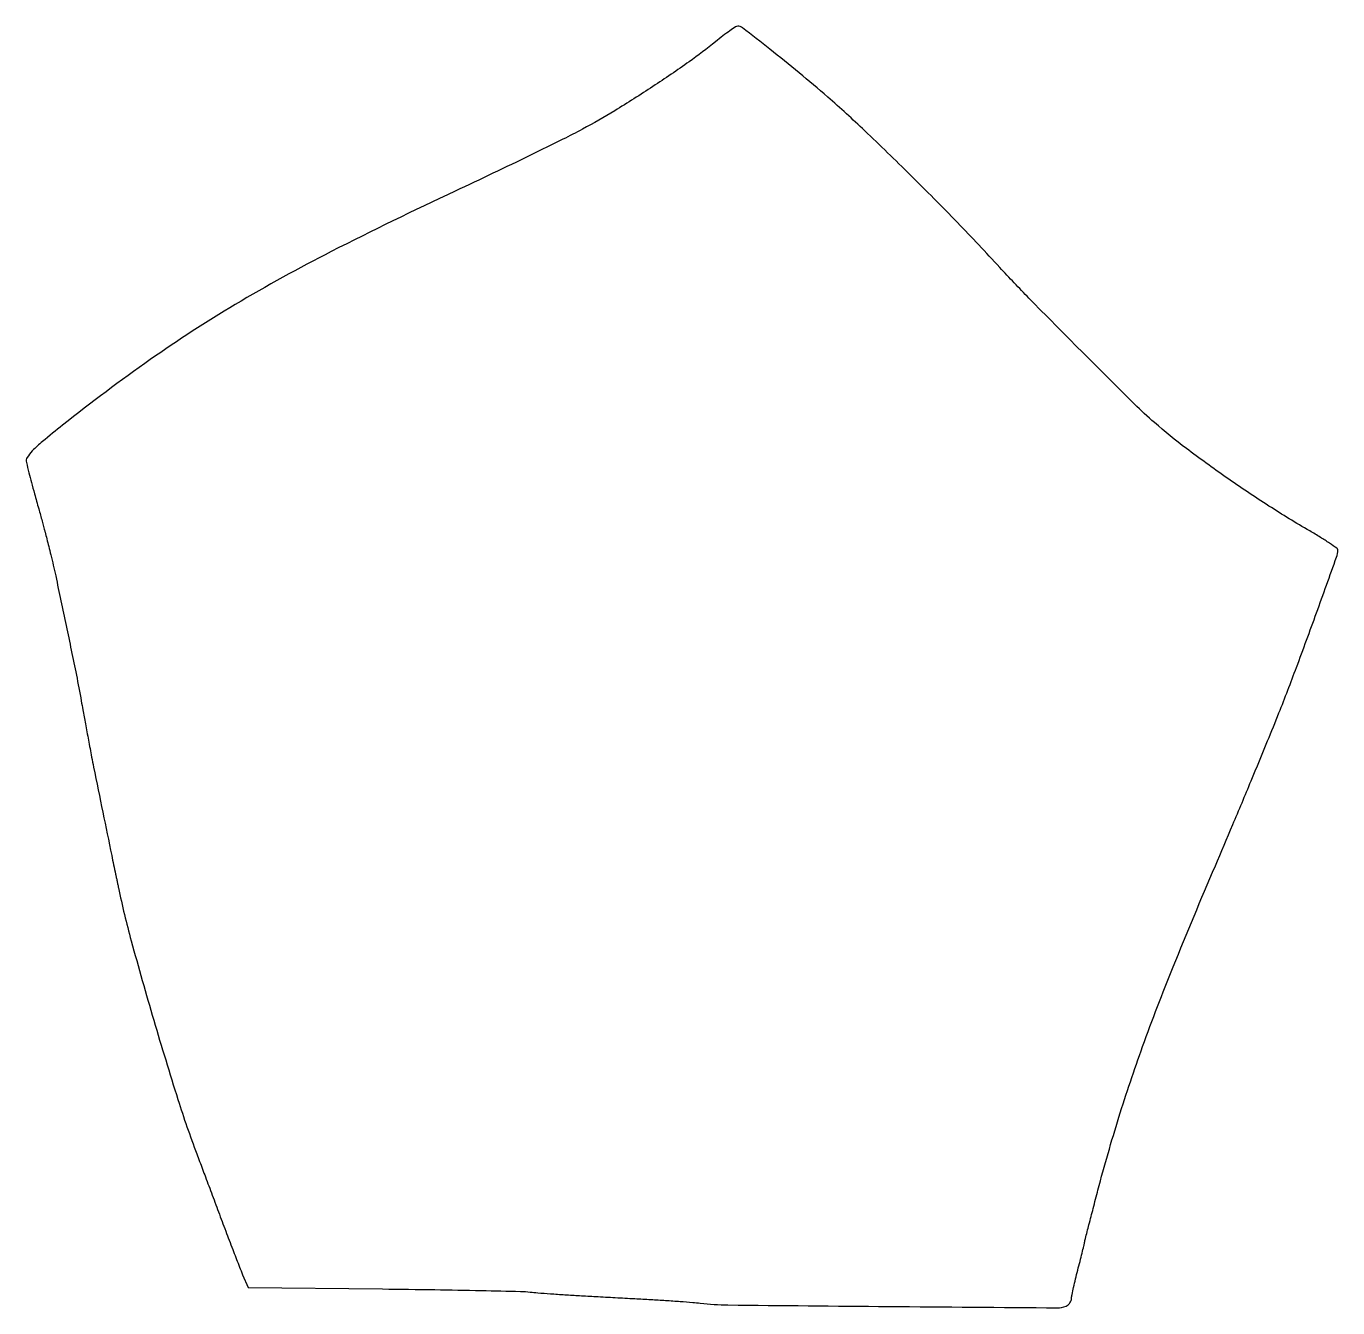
# Model space of a CAD drawing. Extents: x 0 to 386, y 0 to 377.
import ezdxf

# ---------------------------------------------------------------- set-up
doc = ezdxf.new("R2010")
doc.units = 0

msp = doc.modelspace()

# ---------------------------------------------------------------- linework, layer by layer
msp.add_lwpolyline([(203, 372.405415, -0.018496), (195.261891, 366.513921, -0.008021), (184.566511, 359.232814, -0.008059), (173.360047, 352.120072, -0.014273), (163.866456, 346.673286, -0.00797), (158.116098, 343.705866, -0.001943), (148.53763, 339.00104, -0.001991), (137.512968, 333.693111, -0.001983), (126.431829, 328.466064, 0.008539), (89.98918, 310.687985, 0.016677), (61.692772, 295.071233, 0.018748), (36.763006, 278.910556, 0.014738), (10.97702, 259.627122, 0.00492), (5.052958, 254.822614, 0.02748), (2.052422, 252.048507, 0.054709), (0.558626, 250.125099, 0.198518), (0.318292, 248.627122, 0.003171), (1.04817, 245.634203, 0.003512), (1.792224, 242.751124, 0.002866), (2.694595, 239.430257, 0.001228), (3.936367, 235.003897, -0.000884), (4.45157, 233.172279, -0.000957), (4.946721, 231.386755, -0.0009), (5.365563, 229.854326, -0.004648), (5.587891, 229.003897, 0.000103), (5.816539, 228.095634, 0.000014), (6.299441, 226.17927, 0.000016), (6.872048, 223.907488, 0.000013), (7.47901, 221.5, -0.009326), (8.928071, 215.264681, -0.000988), (12.005641, 200.662146, -0.001138), (15.006686, 186.11659, -0.006777), (16.452851, 178.5, 0.001532), (16.919677, 175.892378, 0.000417), (17.673574, 171.773809, 0.00041), (18.559342, 166.979604, 0.000366), (19.48736, 162, 0.004178), (20.067924, 159.034659, 0.000108), (22.789259, 145.740304, 0.000195), (25.397397, 133.038023, 0.001768), (26.557189, 127.5, -0.000426), (26.750415, 126.589534, -0.00025), (26.980107, 125.5, -0.00025), (27.208664, 124.410453, -0.000426), (27.398367, 123.5, 0.015683), (31.134751, 107.9583, 0.00474), (37.768439, 84.605696, 0.004818), (44.894492, 61.229222, 0.01404), (50.419739, 45.28597, -0.000764), (51.26651, 43.037384, -0.000113), (52.966249, 38.499629, -0.000128), (54.971769, 33.137664, -0.00011), (57.077353, 27.5, 0.001095), (59.195127, 21.863613, 0.001268), (61.237323, 16.505441, 0.00113), (62.988503, 11.976216, 0.007499), (63.901319, 9.731289), (65.5, 5.962577), (105, 5.526078, -0.000991), (120.424537, 5.325048, -0.001428), (134.071875, 5.081132, -0.000742), (145.639014, 4.824184, -0.023029), (148.5, 4.624326, 0.008924), (150.698461, 4.408305, 0.00206), (154.409375, 4.125812, 0.002127), (158.686718, 3.836208, 0.002078), (163, 3.580591, 0.000007), (167.779912, 3.31732, 0.000004), (173.5, 3.002401, 0.000004), (179.220089, 2.687582, 0.000007), (184, 2.424621, -0.002295), (188.313282, 2.167535, -0.002349), (192.590625, 1.872703, -0.002275), (196.3014, 1.582419, -0.009846), (198.5, 1.356692, 0.02803), (206.655107, 0.818031, 0.00043), (253.873233, 0.390611, 0.000138), (303.443663, -0.001807, 0.093785), (306.075271, 0.47539, 0.088634), (306.660139, 0.828537, 0.061198), (307.176292, 1.407004, 0.059685), (307.549393, 2.111478, 0.073292), (307.712761, 2.836903, -0.030825), (307.857453, 3.887862, -0.004542), (308.299845, 5.988884, -0.00511), (308.87126, 8.46464, -0.004372), (309.522558, 11.060821, 0.001423), (310.188274, 13.649692, 0.001679), (310.803024, 16.103372, 0.001467), (311.309087, 18.178537, 0.010559), (311.528964, 19.184701, -0.013523), (311.79072, 20.349356, -0.000581), (312.826627, 24.418476, -0.000993), (314.070145, 29.239573, -0.000707), (315.481662, 34.63606, -0.011029), (321.615202, 56.022268, -0.011471), (328.612158, 76.836033, -0.009598), (337.601052, 100.25854, -0.004596), (349.994563, 130, 0.001331), (355.138638, 142.121001, 0.001123), (360.519498, 154.975, 0.001132), (365.375187, 166.722941, 0.003154), (368.713497, 175, 0.004877), (373.851255, 188.352969, 0.00287), (379.745104, 204.408946, 0.000687), (385.627848, 220.794074, 0.086042), (386, 222.940681, 0.244027), (385.765123, 223.393274, 0.00492), (383.576563, 224.90201, 0.010471), (380.912156, 226.620269, 0.0067), (377.75, 228.509048, -0.011647), (365.77171, 235.825504, -0.009319), (353.20907, 244.241622, -0.009524), (341.473585, 252.761278, -0.016385), (332.079829, 260.353937, -0.017407), (326.22151, 265.782482, -0.001248), (310.538718, 281.441723, -0.001747), (295.152762, 296.989716, -0.008446), (286.592779, 306, 0.00664), (274.146801, 319.195809, 0.00516), (260.271375, 333.228469, 0.005257), (246.862595, 346.235683, 0.010681), (236, 356.120844, 0.006237), (227.563903, 363.291439, 0.006348), (219.000416, 370.206758, 0.00195), (210.928167, 376.506961, 0.175917), (209.510759, 376.961859, 0.13644), (208.886259, 376.762556, 0.007622), (207.181286, 375.60767, 0.011285), (205.180541, 374.139123, 0.007992)], format="xyb", close=True)

doc.saveas('drawing.dxf')
